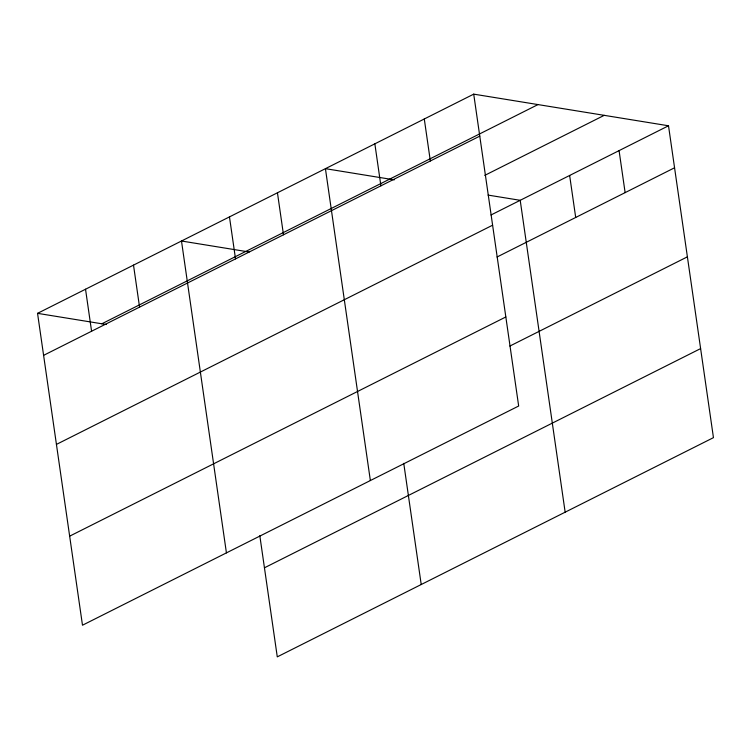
<?xml version="1.0" encoding="UTF-8"?>
<svg xmlns="http://www.w3.org/2000/svg" width="751" height="751" viewBox="0 0 751 751"><rect width="100%" height="100%" fill="white"/><g stroke="black" fill="none" stroke-linecap="round" stroke-linejoin="round"><path stroke-width="1.13" d="M473.721 94.138L518.669 406.019L82.488 625.217L37.55 313.345L473.721 94.138L668.512 125.783L713.45 437.655L277.279 656.862L259.818 535.688M101.826 323.784L537.998 104.577M43.605 355.345L479.776 136.138M484.761 175.377L604.226 115.335M491.004 214.983L668.512 125.783M56.438 444.404L492.609 225.197M497.059 256.992L674.558 167.783M69.655 536.158L505.836 316.96M509.891 346.051L687.39 256.842M264.446 567.803L700.617 348.595M394.275 179.855L325.427 168.665L370.365 480.546M488.066 195.091L520.208 200.31L565.156 512.191M249.191 252.007L181.489 241.005L226.426 552.886M37.55 313.345L106.398 324.526M619.077 150.622L625.123 192.622M569.643 175.462L575.698 217.471M424.287 118.977L430.342 160.986M374.852 143.826L380.907 185.826M403.756 463.348L421.217 584.522M277.448 192.782L283.493 234.781M229.468 216.889L235.523 258.898M133.509 265.122L139.564 307.121M85.53 289.229L91.584 331.238"/></g></svg>
